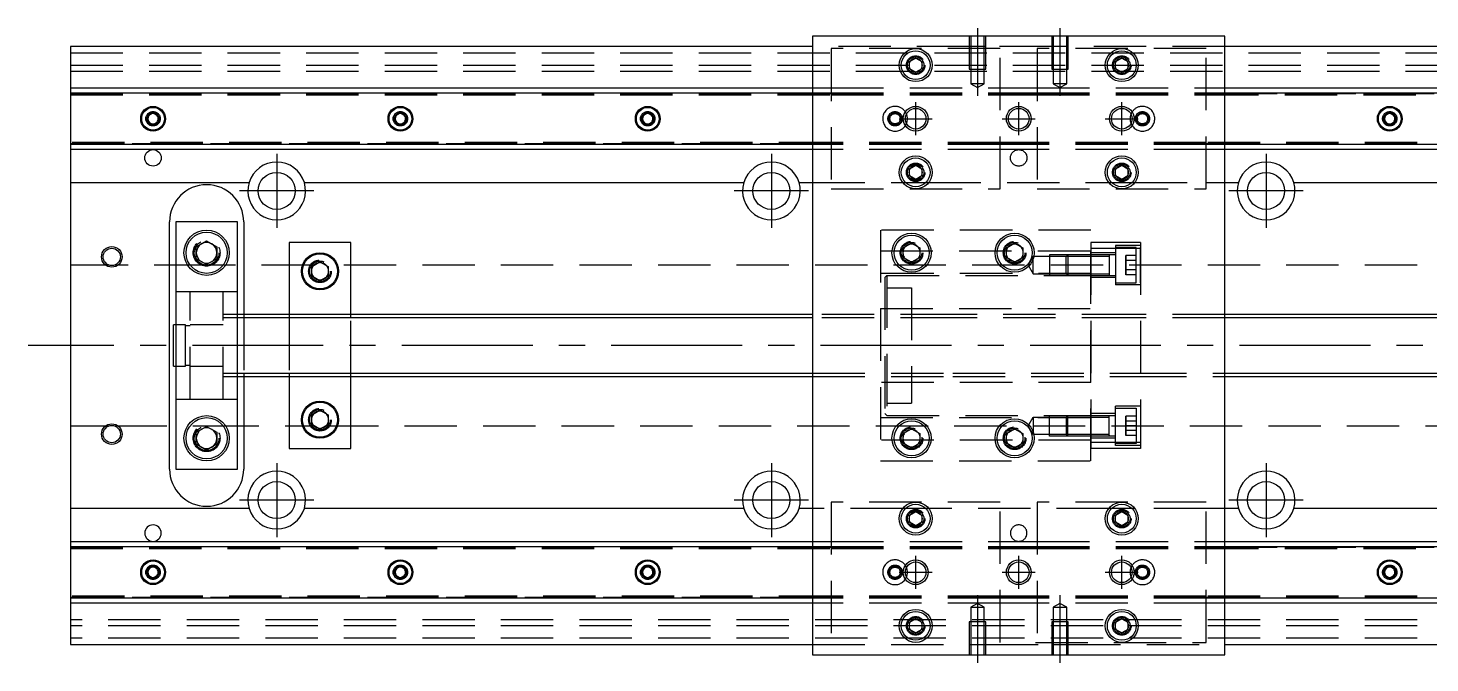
# Model space of a CAD drawing. Extents: x -10 to 665, y -290 to 77.
# Drawn here: x -10.3 to 329.8, y -77 to 77 of the extents above; entities that cross this region are included whole.
import ezdxf

# ---------------------------------------------------------------- set-up
doc = ezdxf.new("R2010")
doc.units = 0
doc.linetypes.add('CENTER', pattern=[50.8, 31.75, -6.35, 6.35, -6.35])
doc.linetypes.add('DASHED', pattern=[19.05, 12.7, -6.35])
doc.layers.get('0').update_dxf_attribs({"linetype": 'CONTINUOUS'})
doc.layers.add('CENTER', color=1, linetype='CENTER')

msp = doc.modelspace()

# ---------------------------------------------------------------- linework, layer by layer
at = {"color": 7, "linetype": 'CONTINUOUS'}
for p, q in [((180, 75), (180, -75)), ((280, 75), (180, 75)), ((280, -75), (280, 75)), ((180, 72.5), (0, 72.5)), ((0, 72.5), (0, 62.5)), ((460, 72.5), (280, 72.5)), ((203.5, 68.866026), (205, 69.73205)), ((203.5, 67.133974), (203.5, 68.866026)), ((205, 69.73205), (206.5, 68.866026)), ((206.5, 68.866026), (206.5, 67.133974)), ((253.5, 68.866026), (255, 69.73205)), ((253.5, 67.133974), (253.5, 68.866026)), ((255, 69.73205), (256.5, 68.866026)), ((256.5, 68.866026), (256.5, 67.133974)), ((205, 66.26795), (203.5, 67.133974)), ((206.5, 67.133974), (205, 66.26795)), ((255, 66.26795), (253.5, 67.133974)), ((256.5, 67.133974), (255, 66.26795)), ((0, 62.5), (180, 62.5)), ((0, 62.5), (0, 61.247728)), ((0, 61.247728), (180, 61.247728)), ((0, 61.247728), (0, 48.752272)), ((280, 62.5), (460, 62.5)), ((280, 61.247728), (460, 61.247728)), ((18.75, 55.721688), (20, 56.443376)), ((18.75, 54.278312), (18.75, 55.721688)), ((20, 56.443376), (21.25, 55.721688)), ((21.25, 55.721688), (21.25, 54.278312)), ((78.75, 55.721688), (80, 56.443376)), ((78.75, 54.278312), (78.75, 55.721688)), ((80, 56.443376), (81.25, 55.721688)), ((81.25, 55.721688), (81.25, 54.278312)), ((138.75, 55.721688), (140, 56.443376)), ((138.75, 54.278312), (138.75, 55.721688)), ((140, 56.443376), (141.25, 55.721688)), ((141.25, 55.721688), (141.25, 54.278312)), ((318.75, 55.721688), (320, 56.443376)), ((318.75, 54.278312), (318.75, 55.721688)), ((320, 56.443376), (321.25, 55.721688)), ((321.25, 55.721688), (321.25, 54.278312)), ((20, 53.556624), (18.75, 54.278312)), ((21.25, 54.278312), (20, 53.556624)), ((80, 53.556624), (78.75, 54.278312)), ((81.25, 54.278312), (80, 53.556624)), ((140, 53.556624), (138.75, 54.278312)), ((141.25, 54.278312), (140, 53.556624)), ((320, 53.556624), (318.75, 54.278312)), ((321.25, 54.278312), (320, 53.556624)), ((180, 48.752272), (0, 48.752272)), ((0, 48.752272), (0, 47.5)), ((460, 48.752272), (280, 48.752272)), ((180, 47.5), (0, 47.5)), ((0, 47.5), (0, 39.5)), ((460, 47.5), (280, 47.5)), ((203.5, 42.866026), (205, 43.73205)), ((203.5, 41.133974), (203.5, 42.866026)), ((205, 40.26795), (203.5, 41.133974)), ((205, 43.73205), (206.5, 42.866026)), ((206.5, 41.133974), (205, 40.26795)), ((206.5, 42.866026), (206.5, 41.133974)), ((253.5, 42.866026), (255, 43.73205)), ((253.5, 41.133974), (253.5, 42.866026)), ((255, 40.26795), (253.5, 41.133974)), ((255, 43.73205), (256.5, 42.866026)), ((256.5, 41.133974), (255, 40.26795)), ((256.5, 42.866026), (256.5, 41.133974)), ((0, 39.5), (43.291796, 39.5)), ((0, 39.5), (0, -39.5)), ((56.708204, 39.5), (163.291796, 39.5)), ((176.708204, 39.5), (180, 39.5)), ((280, 39.5), (283.291796, 39.5)), ((296.708204, 39.5), (403.291796, 39.5)), ((24, -30), (24, 30)), ((25.5, 30), (25.5, -30)), ((40.5, 30), (25.5, 30)), ((40.5, -30), (40.5, 30)), ((42, 30), (42, 7.5)), ((30.5, 23.943376), (33, 25.386752)), ((30.5, 21.056624), (30.5, 23.943376)), ((33, 25.386752), (35.5, 23.943376)), ((35.5, 23.943376), (35.5, 21.056624)), ((68, 25), (53, 25)), ((53, 25), (53, 7.5)), ((68, 7.5), (68, 25)), ((202, 23.6547), (204, 24.809402)), ((204, 24.809402), (206, 23.6547)), ((227, 23.6547), (229, 24.809402)), ((229, 24.809402), (231, 23.6547)), ((33, 19.613248), (30.5, 21.056624)), ((35.5, 21.056624), (33, 19.613248)), ((202, 21.3453), (202, 23.6547)), ((204, 20.190598), (202, 21.3453)), ((206, 21.3453), (204, 20.190598)), ((206, 23.6547), (206, 21.3453)), ((227, 21.3453), (227, 23.6547)), ((229, 20.190598), (227, 21.3453)), ((231, 21.3453), (229, 20.190598)), ((231, 23.6547), (231, 21.3453)), ((58.5, 19.1547), (60.5, 20.309402)), ((58.5, 16.8453), (58.5, 19.1547)), ((60.5, 20.309402), (62.5, 19.1547)), ((62.5, 19.1547), (62.5, 16.8453)), ((60.5, 15.690598), (58.5, 16.8453)), ((62.5, 16.8453), (60.5, 15.690598)), ((180, 7.5), (40.5, 7.5)), ((410, 7.5), (280, 7.5)), ((25, -5), (25, 5)), ((25.5, 5), (25, 5)), ((25, -5), (25.5, -5)), ((40.5, -7.5), (180, -7.5)), ((42, -7.5), (42, -30)), ((53, -7.5), (53, -25)), ((68, -25), (68, -7.5)), ((280, -7.5), (410, -7.5)), ((58.5, -16.8453), (60.5, -15.690598)), ((58.5, -19.1547), (58.5, -16.8453)), ((60.5, -15.690598), (62.5, -16.8453)), ((62.5, -16.8453), (62.5, -19.1547)), ((30.5, -21.056624), (33, -19.613248)), ((33, -19.613248), (35.5, -21.056624)), ((60.5, -20.309402), (58.5, -19.1547)), ((62.5, -19.1547), (60.5, -20.309402)), ((202, -21.3453), (204, -20.190598)), ((204, -20.190598), (206, -21.3453)), ((227, -21.3453), (229, -20.190598)), ((229, -20.190598), (231, -21.3453)), ((30.5, -23.943376), (30.5, -21.056624)), ((35.5, -21.056624), (35.5, -23.943376)), ((202, -23.6547), (202, -21.3453)), ((204, -24.809402), (202, -23.6547)), ((206, -23.6547), (204, -24.809402)), ((206, -21.3453), (206, -23.6547)), ((227, -23.6547), (227, -21.3453)), ((229, -24.809402), (227, -23.6547)), ((231, -23.6547), (229, -24.809402)), ((231, -21.3453), (231, -23.6547)), ((33, -25.386752), (30.5, -23.943376)), ((35.5, -23.943376), (33, -25.386752)), ((53, -25), (68, -25)), ((25.5, -30), (40.5, -30)), ((43.291796, -39.5), (0, -39.5)), ((0, -39.5), (0, -47.5)), ((163.291796, -39.5), (56.708204, -39.5)), ((180, -39.5), (176.708204, -39.5)), ((203.5, -41.133974), (205, -40.26795)), ((205, -40.26795), (206.5, -41.133974)), ((253.5, -41.133974), (255, -40.26795)), ((255, -40.26795), (256.5, -41.133974)), ((283.291796, -39.5), (280, -39.5)), ((403.291796, -39.5), (296.708204, -39.5)), ((203.5, -42.866026), (203.5, -41.133974)), ((205, -43.73205), (203.5, -42.866026)), ((206.5, -42.866026), (205, -43.73205)), ((206.5, -41.133974), (206.5, -42.866026)), ((253.5, -42.866026), (253.5, -41.133974)), ((255, -43.73205), (253.5, -42.866026)), ((256.5, -42.866026), (255, -43.73205)), ((256.5, -41.133974), (256.5, -42.866026)), ((0, -47.5), (180, -47.5)), ((0, -47.5), (0, -48.752272)), ((280, -47.5), (460, -47.5)), ((0, -48.752272), (180, -48.752272)), ((0, -48.752272), (0, -61.247728)), ((280, -48.752272), (460, -48.752272)), ((18.75, -54.278312), (20, -53.556624)), ((18.75, -55.721688), (18.75, -54.278312)), ((20, -53.556624), (21.25, -54.278312)), ((21.25, -54.278312), (21.25, -55.721688)), ((78.75, -54.278312), (80, -53.556624)), ((78.75, -55.721688), (78.75, -54.278312)), ((80, -53.556624), (81.25, -54.278312)), ((81.25, -54.278312), (81.25, -55.721688)), ((138.75, -54.278312), (140, -53.556624)), ((138.75, -55.721688), (138.75, -54.278312)), ((140, -53.556624), (141.25, -54.278312)), ((141.25, -54.278312), (141.25, -55.721688)), ((318.75, -54.278312), (320, -53.556624)), ((318.75, -55.721688), (318.75, -54.278312)), ((320, -53.556624), (321.25, -54.278312)), ((321.25, -54.278312), (321.25, -55.721688)), ((20, -56.443376), (18.75, -55.721688)), ((21.25, -55.721688), (20, -56.443376)), ((80, -56.443376), (78.75, -55.721688)), ((81.25, -55.721688), (80, -56.443376)), ((140, -56.443376), (138.75, -55.721688)), ((141.25, -55.721688), (140, -56.443376)), ((320, -56.443376), (318.75, -55.721688)), ((321.25, -55.721688), (320, -56.443376)), ((180, -61.247728), (0, -61.247728)), ((0, -61.247728), (0, -62.5)), ((180, -62.5), (0, -62.5)), ((0, -62.5), (0, -72.5)), ((460, -61.247728), (280, -61.247728)), ((460, -62.5), (280, -62.5)), ((203.5, -67.133974), (205, -66.26795)), ((203.5, -68.866026), (203.5, -67.133974)), ((205, -66.26795), (206.5, -67.133974)), ((206.5, -67.133974), (206.5, -68.866026)), ((253.5, -67.133974), (255, -66.26795)), ((253.5, -68.866026), (253.5, -67.133974)), ((255, -66.26795), (256.5, -67.133974)), ((256.5, -67.133974), (256.5, -68.866026)), ((205, -69.73205), (203.5, -68.866026)), ((206.5, -68.866026), (205, -69.73205)), ((255, -69.73205), (253.5, -68.866026)), ((256.5, -68.866026), (255, -69.73205)), ((0, -72.5), (180, -72.5)), ((280, -72.5), (460, -72.5)), ((180, -75), (280, -75))]:
    msp.add_line(p, q, dxfattribs=at)
at = {"color": 3, "linetype": 'DASHED'}
for p, q in [((218.000006, 75), (218.000006, 67)), ((218.35, 75), (218.35, 67)), ((221.65, 67), (221.65, 75)), ((221.999994, 67), (221.999994, 75)), ((238.000006, 75), (238.000006, 67)), ((238.35, 75), (238.35, 67)), ((241.65, 67), (241.65, 75)), ((241.999994, 67), (241.999994, 75)), ((218.000006, 72.5), (180, 72.5)), ((225.5, 72), (184.5, 72)), ((184.5, 72), (184.5, 38)), ((221.999994, 72.5), (218.000006, 72.5)), ((238.000006, 72.5), (221.999994, 72.5)), ((225.5, 38), (225.5, 72)), ((234.5, 72), (234.5, 38)), ((275.5, 72), (234.5, 72)), ((241.999994, 72.5), (238.000006, 72.5)), ((280, 72.5), (241.999994, 72.5)), ((275.5, 38), (275.5, 72)), ((0, 71), (460, 71)), ((206.973226, 68.326156), (207, 68)), ((256.973226, 68.326156), (257, 68)), ((0, 68), (460, 68)), ((0, 66.5), (460, 66.5)), ((218.000006, 67), (221.999994, 67)), ((218.35, 67), (218.35, 63.5)), ((221.65, 63.5), (221.65, 67)), ((238.000006, 67), (241.999994, 67)), ((238.35, 67), (238.35, 63.5)), ((241.65, 63.5), (241.65, 67)), ((180, 62.5), (184.5, 62.5)), ((180, 61.247728), (184.5, 61.247728)), ((184.5, 62.5), (225.5, 62.5)), ((184.5, 61.247728), (225.5, 61.247728)), ((221.65, 63.5), (218.35, 63.5)), ((218.35, 63.5), (220, 62.547372)), ((220, 62.547372), (221.65, 63.5)), ((225.5, 62.5), (234.5, 62.5)), ((225.5, 61.247728), (234.5, 61.247728)), ((234.5, 62.5), (275.5, 62.5)), ((234.5, 61.247728), (275.5, 61.247728)), ((241.65, 63.5), (238.35, 63.5)), ((238.35, 63.5), (240, 62.547372)), ((240, 62.547372), (241.65, 63.5)), ((275.5, 62.5), (280, 62.5)), ((275.5, 61.247728), (280, 61.247728)), ((0, 61.1147), (180, 61.1147)), ((0, 61.1), (184.5, 61.1)), ((0, 60.8), (184.5, 60.8)), ((180, 61.1147), (184.5, 61.1147)), ((184.5, 61.1147), (225.5, 61.1147)), ((184.5, 61.1), (225.5, 61.1)), ((184.5, 60.8), (225.5, 60.8)), ((225.5, 61.1147), (234.5, 61.1147)), ((225.5, 61.1), (234.5, 61.1)), ((225.5, 60.8), (234.5, 60.8)), ((234.5, 61.1147), (275.5, 61.1147)), ((234.5, 61.1), (275.5, 61.1)), ((234.5, 60.8), (275.5, 60.8)), ((275.5, 61.1147), (280, 61.1147)), ((275.5, 61.1), (460, 61.1)), ((275.5, 60.8), (460, 60.8)), ((280, 61.1147), (460, 61.1147)), ((21.477374, 55.25955), (21.5, 55)), ((81.477374, 55.25955), (81.5, 55)), ((138.5, 55), (138.52041, 55.24661)), ((318.5, 55), (318.52041, 55.24661)), ((184.5, 49.2), (0, 49.2)), ((184.5, 48.9), (0, 48.9)), ((180, 48.8853), (0, 48.8853)), ((184.5, 48.8853), (180, 48.8853)), ((184.5, 48.752272), (180, 48.752272)), ((225.5, 49.2), (184.5, 49.2)), ((225.5, 48.9), (184.5, 48.9)), ((225.5, 48.8853), (184.5, 48.8853)), ((225.5, 48.752272), (184.5, 48.752272)), ((234.5, 49.2), (225.5, 49.2)), ((234.5, 48.9), (225.5, 48.9)), ((234.5, 48.8853), (225.5, 48.8853)), ((234.5, 48.752272), (225.5, 48.752272)), ((275.5, 49.2), (234.5, 49.2)), ((275.5, 48.9), (234.5, 48.9)), ((275.5, 48.8853), (234.5, 48.8853)), ((275.5, 48.752272), (234.5, 48.752272)), ((460, 49.2), (275.5, 49.2)), ((460, 48.9), (275.5, 48.9)), ((280, 48.8853), (275.5, 48.8853)), ((280, 48.752272), (275.5, 48.752272)), ((460, 48.8853), (280, 48.8853)), ((184.5, 47.5), (180, 47.5)), ((225.5, 47.5), (184.5, 47.5)), ((234.5, 47.5), (225.5, 47.5)), ((275.5, 47.5), (234.5, 47.5)), ((280, 47.5), (275.5, 47.5)), ((203, 42), (203.030168, 42.346066)), ((256.973226, 42.326156), (257, 42)), ((180, 39.5), (201.877502, 39.5)), ((184.5, 38), (225.5, 38)), ((201.877502, 39.5), (202.55051, 39.5)), ((202.55051, 39.5), (207.44949, 39.5)), ((207.44949, 39.5), (208.122498, 39.5)), ((208.122498, 39.5), (251.877502, 39.5)), ((234.5, 38), (275.5, 38)), ((251.877502, 39.5), (252.55051, 39.5)), ((252.55051, 39.5), (257.44949, 39.5)), ((257.44949, 39.5), (258.122498, 39.5)), ((258.122498, 39.5), (275.5, 39.5)), ((275.5, 39.5), (280, 39.5)), ((196.5, 28), (196.5, -28)), ((247.5, 28), (196.5, 28)), ((247.5, -28), (247.5, 28)), ((247.5, 25), (247.5, -25)), ((259.5, 25), (247.5, 25)), ((253.5, 24.235572), (253.5, 14.735572)), ((259.5, 24.235572), (253.5, 24.235572)), ((259.5, 25), (259.5, -25)), ((30, 22.5), (30.020026, 22.846056)), ((196.5, 23), (247.5, 23)), ((201.5, 22.5), (201.512884, 22.753488)), ((226.5, 22.5), (226.52689, 22.865682)), ((233.500001, 21.585571), (232.287565, 19.485571)), ((239.4, 21.585571), (233.5, 21.585571)), ((233.500001, 17.385571), (233.500001, 21.585571)), ((242.4, 21.985565), (237.5, 21.985565)), ((237.5, 21.971141), (237.5, 16.985576)), ((242, 21.585571), (239.4, 21.585571)), ((241.9, 21.985571), (241.5, 21.585571)), ((241.5, 17.385571), (241.5, 21.585571)), ((241.9, 21.985571), (241.9, 16.985571)), ((251.9, 21.585571), (242, 21.585571)), ((253.5, 21.985565), (242.4, 21.985565)), ((259.5, 23.49468), (247.5, 23.49468)), ((253.5, 22.485571), (247.5, 22.485571)), ((251.9, 21.985571), (251.9, 16.985571)), ((258.5, 23.735571), (253.5, 23.735571)), ((256, 20.640272), (256, 21.794972)), ((256, 21.794972), (256, 20.640272)), ((258.5, 21.794972), (256, 21.794972)), ((258.5, 20.640272), (256, 20.640272)), ((256, 18.330872), (256, 20.640272)), ((256, 20.640272), (256, 18.330872)), ((258.5, 15.235572), (258.5, 23.735572)), ((259.5, 15.235571), (259.5, 23.735571)), ((9.359688, 19.5), (0, 19.5)), ((33, 19.5), (10.640312, 19.5)), ((59.030306, 19.5), (33, 19.5)), ((58, 18), (58.034018, 18.411016)), ((460, 19.5), (61.969694, 19.5)), ((247.5, 17.5), (196.5, 17.5)), ((232.287565, 19.485571), (233.500001, 17.385571)), ((233.500001, 17.385571), (239.4, 17.385571)), ((239.4, 17.385571), (242, 17.385571)), ((241.5, 17.385571), (241.9, 16.985571)), ((242, 17.385571), (251.9, 17.385571)), ((258.5, 18.330872), (256, 18.330872)), ((256, 17.17617), (256, 18.330872)), ((256, 18.330872), (256, 17.17617)), ((258.5, 17.17617), (256, 17.17617)), ((197.5, 16.5), (198, 17)), ((197.5, 16.5), (197.5, -16.5)), ((198, 17), (248, 17)), ((198, 17), (198, -17)), ((198, 14), (204, 14)), ((204, 14), (204, -14)), ((237.5, 16.985575), (242.4, 16.985575)), ((242.4, 16.985575), (253.5, 16.985575)), ((253.5, 16.485571), (247.5, 16.485571)), ((253.5, 15.235572), (258.5, 15.235572)), ((259.5, 14.735572), (253.5, 14.735572)), ((29, 13), (25.5, 13)), ((29, -13), (29, 13)), ((37, 13), (29, 13)), ((37, -13), (37, 13)), ((40.5, 13), (37, 13)), ((40.5, 7.5), (37, 7.5)), ((42, 7.5), (42, 6.75)), ((53, 7.5), (53, 6.75)), ((68, 6.75), (68, 7.5)), ((214, 7.5), (180, 7.5)), ((196.5, 9), (247.5, 9)), ((258, 7.5), (214, 7.5)), ((280, 7.5), (258, 7.5)), ((27.85, 5), (25.5, 5)), ((27.85, -5), (27.85, 5)), ((29, 4.8), (27.85, 4.8)), ((37, 5), (29, 5)), ((40.5, 6.75), (37, 6.75)), ((42, 6.75), (42, -6.75)), ((53, 6.75), (53, -6.75)), ((68, -6.75), (68, 6.75)), ((214, 6.75), (180, 6.75)), ((258, 6.75), (214, 6.75)), ((280, 6.75), (258, 6.75)), ((25.5, -5), (27.85, -5)), ((27.85, -4.8), (29, -4.8)), ((29, -5), (37, -5)), ((37, -6.75), (40.5, -6.75)), ((42, -6.75), (42, -7.5)), ((53, -6.75), (53, -7.5)), ((68, -7.5), (68, -6.75)), ((180, -6.75), (214, -6.75)), ((214, -6.75), (258, -6.75)), ((258, -6.75), (280, -6.75)), ((37, -7.5), (40.5, -7.5)), ((180, -7.5), (214, -7.5)), ((247.5, -9), (196.5, -9)), ((214, -7.5), (258, -7.5)), ((258, -7.5), (280, -7.5)), ((25.5, -13), (29, -13)), ((29, -13), (37, -13)), ((37, -13), (40.5, -13)), ((198, -17), (197.5, -16.5)), ((198, -14), (204, -14)), ((198, -17), (247.5, -17)), ((237.5, -21.985566), (237.5, -16.985575)), ((237.5, -16.985575), (242.4, -16.985575)), ((241.499979, -17.385571), (241.899979, -16.985571)), ((241.899979, -21.985571), (241.899979, -16.985571)), ((242.4, -16.985575), (253.5, -16.985575)), ((253.5, -16.485572), (247.5, -16.485572)), ((251.9, -21.985571), (251.9, -16.985571)), ((253.5, -24.235572), (253.5, -14.735572)), ((259.5, -14.735572), (253.5, -14.735572)), ((253.5, -15.235571), (258.5, -15.235571)), ((258.5, -15.235571), (258.5, -23.735571)), ((0, -19.5), (9.359688, -19.5)), ((10.640312, -19.5), (33, -19.5)), ((33, -19.5), (59.030306, -19.5)), ((58, -18), (58.034018, -17.588984)), ((61.969694, -19.5), (460, -19.5)), ((196.5, -17.5), (247.5, -17.5)), ((232.287565, -19.485571), (233.500001, -17.385571)), ((233.500001, -21.585571), (232.287565, -19.485571)), ((233.500001, -17.385571), (233.500001, -21.585571)), ((233.500001, -17.385571), (239.4, -17.385571)), ((239.4, -17.385571), (242, -17.385571)), ((241.499979, -17.385571), (241.499979, -21.585571)), ((242, -17.385571), (251.9, -17.385572)), ((256, -18.330872), (256, -17.17617)), ((256, -17.17617), (256, -18.330872)), ((258.5, -17.17617), (256, -17.17617)), ((258.5, -18.330872), (256, -18.330872)), ((256, -20.640272), (256, -18.330872)), ((256, -18.330872), (256, -20.640272)), ((258.5, -19.485571), (256, -19.485571)), ((30, -22.5), (30.020026, -22.153944)), ((247.5, -23), (196.5, -23)), ((206.483582, -22.213962), (206.5, -22.5)), ((231.483582, -22.213962), (231.5, -22.5)), ((239.4, -21.585571), (233.66115, -21.585571)), ((242.4, -21.985565), (237.5, -21.985565)), ((242, -21.585571), (239.4, -21.585571)), ((241.899979, -21.985571), (241.499979, -21.585571)), ((251.9, -21.585571), (242, -21.585571)), ((253.5, -21.985565), (242.4, -21.985565)), ((253.5, -22.485572), (247.5, -22.485572)), ((259.5, -23.49468), (247.5, -23.49468)), ((251.9, -21.728173), (251.9, -21.985571)), ((258.5, -23.735571), (253.5, -23.735571)), ((258.5, -20.640272), (256, -20.640272)), ((256, -21.794972), (256, -20.640272)), ((256, -20.640272), (256, -21.794972)), ((258.5, -21.794972), (256, -21.794972)), ((259.5, -25), (247.5, -25)), ((259.5, -24.235572), (253.5, -24.235572)), ((196.5, -28), (247.5, -28)), ((201.877502, -39.5), (180, -39.5)), ((225.5, -38), (184.5, -38)), ((184.5, -38), (184.5, -72)), ((202.55051, -39.5), (201.877502, -39.5)), ((207.44949, -39.5), (202.55051, -39.5)), ((208.122498, -39.5), (207.44949, -39.5)), ((251.877502, -39.5), (208.122498, -39.5)), ((225.5, -72), (225.5, -38)), ((275.5, -38), (234.5, -38)), ((234.5, -38), (234.5, -72)), ((252.55051, -39.5), (251.877502, -39.5)), ((257.44949, -39.5), (252.55051, -39.5)), ((258.122498, -39.5), (257.44949, -39.5)), ((275.5, -39.5), (258.122498, -39.5)), ((275.5, -72), (275.5, -38)), ((280, -39.5), (275.5, -39.5)), ((203, -42), (203.030168, -41.653934)), ((256.973226, -41.673844), (257, -42)), ((180, -47.5), (184.5, -47.5)), ((184.5, -47.5), (225.5, -47.5)), ((225.5, -47.5), (234.5, -47.5)), ((234.5, -47.5), (275.5, -47.5)), ((275.5, -47.5), (280, -47.5)), ((0, -48.8853), (180, -48.8853)), ((0, -48.9), (184.5, -48.9)), ((0, -49.2), (184.5, -49.2)), ((180, -48.752272), (184.5, -48.752272)), ((180, -48.8853), (184.5, -48.8853)), ((184.5, -48.752272), (225.5, -48.752272)), ((184.5, -48.8853), (225.5, -48.8853)), ((184.5, -48.9), (225.5, -48.9)), ((184.5, -49.2), (225.5, -49.2)), ((225.5, -48.752272), (234.5, -48.752272)), ((225.5, -48.8853), (234.5, -48.8853)), ((225.5, -48.9), (234.5, -48.9)), ((225.5, -49.2), (234.5, -49.2)), ((234.5, -48.752272), (275.5, -48.752272)), ((234.5, -48.8853), (275.5, -48.8853)), ((234.5, -48.9), (275.5, -48.9)), ((234.5, -49.2), (275.5, -49.2)), ((275.5, -48.752272), (280, -48.752272)), ((275.5, -48.8853), (280, -48.8853)), ((275.5, -48.9), (460, -48.9)), ((275.5, -49.2), (460, -49.2)), ((280, -48.8853), (460, -48.8853)), ((21.477374, -54.74045), (21.5, -55)), ((78.5, -55), (78.52041, -54.75339)), ((138.5, -55), (138.52041, -54.75339)), ((321.477374, -54.74045), (321.5, -55)), ((184.5, -60.8), (0, -60.8)), ((184.5, -61.1), (0, -61.1)), ((180, -61.1147), (0, -61.1147)), ((184.5, -61.1147), (180, -61.1147)), ((225.5, -60.8), (184.5, -60.8)), ((225.5, -61.1), (184.5, -61.1)), ((225.5, -61.1147), (184.5, -61.1147)), ((234.5, -60.8), (225.5, -60.8)), ((234.5, -61.1), (225.5, -61.1)), ((234.5, -61.1147), (225.5, -61.1147)), ((275.5, -60.8), (234.5, -60.8)), ((275.5, -61.1), (234.5, -61.1)), ((275.5, -61.1147), (234.5, -61.1147)), ((460, -60.8), (275.5, -60.8)), ((460, -61.1), (275.5, -61.1)), ((280, -61.1147), (275.5, -61.1147)), ((460, -61.1147), (280, -61.1147)), ((184.5, -61.247728), (180, -61.247728)), ((184.5, -62.5), (180, -62.5)), ((225.5, -61.247728), (184.5, -61.247728)), ((225.5, -62.5), (184.5, -62.5)), ((220, -62.547372), (218.35, -63.5)), ((218.35, -63.5), (220, -63.5)), ((218.35, -63.5), (218.35, -67)), ((221.65, -63.5), (220, -62.547372)), ((220, -63.5), (221.65, -63.5)), ((221.65, -67), (221.65, -63.5)), ((234.5, -61.247728), (225.5, -61.247728)), ((234.5, -62.5), (225.5, -62.5)), ((275.5, -61.247728), (234.5, -61.247728)), ((275.5, -62.5), (234.5, -62.5)), ((240, -62.547372), (238.35, -63.5)), ((238.35, -63.5), (240, -63.5)), ((238.35, -63.5), (238.35, -67)), ((241.65, -63.5), (240, -62.547372)), ((240, -63.5), (241.65, -63.5)), ((241.65, -67), (241.65, -63.5)), ((280, -61.247728), (275.5, -61.247728)), ((280, -62.5), (275.5, -62.5)), ((460, -66.5), (0, -66.5)), ((460, -68), (0, -68)), ((206.973226, -67.673844), (207, -68)), ((221.999994, -67), (218.000006, -67)), ((218.000006, -67), (218.000006, -75)), ((218.35, -67), (218.35, -75)), ((221.65, -75), (221.65, -67)), ((221.999994, -75), (221.999994, -67)), ((241.999994, -67), (238.000006, -67)), ((238.000006, -67), (238.000006, -75)), ((238.35, -67), (238.35, -75)), ((241.65, -75), (241.65, -67)), ((241.999994, -75), (241.999994, -67)), ((256.973226, -67.673844), (257, -68)), ((460, -71), (0, -71)), ((180, -72.5), (218.000006, -72.5)), ((218.000006, -72.5), (221.999994, -72.5)), ((221.999994, -72.5), (238.000006, -72.5)), ((234.040523, -72), (275.5, -72)), ((238.000006, -72.5), (241.999994, -72.5)), ((241.999994, -72.5), (280, -72.5))]:
    msp.add_line(p, q, dxfattribs=at)
at = {"color": 3, "linetype": 'CONTINUOUS'}
for p, q in [((180, 6.75), (40.5, 6.75)), ((410, 6.75), (280, 6.75)), ((40.5, -6.75), (180, -6.75)), ((280, -6.75), (410, -6.75))]:
    msp.add_line(p, q, dxfattribs=at)
at = {"color": 7, "linetype": 'CONTINUOUS'}
for centre, radius in [((205, 68), 4), ((205, 68), 3.5), ((255, 68), 4), ((255, 68), 3.5), ((20, 55), 3), ((80, 55), 3), ((140, 55), 3), ((230, 55), 3), ((320, 55), 3), ((20, 55), 2.75), ((80, 55), 2.75), ((140, 55), 2.75), ((205, 55), 2.5), ((230, 55), 2.5), ((255, 55), 2.5), ((320, 55), 2.75), ((20, 45.5), 2), ((205, 42), 4), ((205, 42), 3.5), ((255, 42), 4), ((255, 42), 3.5), ((50, 37.5), 4.5), ((170, 37.5), 4.5), ((290, 37.5), 4.5), ((33, 22.5), 5.5), ((33, 22.5), 5), ((204, 22.5), 4.75), ((229, 22.5), 4.75), ((204, 22.5), 4.25), ((229, 22.5), 4.25), ((10, 21.5), 2.1), ((60.5, 18), 4.5), ((60.5, 18), 4.25), ((60.5, -18), 4.5), ((33, -22.5), 5.5), ((60.5, -18), 4.25), ((10, -21.5), 2.1), ((33, -22.5), 5), ((204, -22.5), 4.75), ((204, -22.5), 4.25), ((229, -22.5), 4.75), ((229, -22.5), 4.25), ((50, -37.5), 4.5), ((170, -37.5), 4.5), ((290, -37.5), 4.5), ((205, -42), 4), ((205, -42), 3.5), ((255, -42), 4), ((255, -42), 3.5), ((20, -55), 3), ((20, -55), 2.75), ((80, -55), 3), ((80, -55), 2.75), ((140, -55), 3), ((140, -55), 2.75), ((205, -55), 2.5), ((230, -55), 3), ((230, -55), 2.5), ((255, -55), 2.5), ((320, -55), 3), ((320, -55), 2.75), ((205, -68), 4), ((205, -68), 3.5), ((255, -68), 4), ((255, -68), 3.5)]:
    msp.add_circle(centre, radius, dxfattribs=at)
at = {"color": 3, "linetype": 'DASHED'}
for centre, radius in [((205, 68), 2.25), ((205, 68), 2), ((255, 68), 2.25), ((255, 68), 2), ((20, 55), 1.75), ((20, 55), 1.5), ((80, 55), 1.75), ((80, 55), 1.5), ((140, 55), 1.75), ((140, 55), 1.5), ((200, 55), 1.75), ((200, 55), 1.5), ((200, 55), 1.25), ((260, 55), 1.75), ((260, 55), 1.5), ((260, 55), 1.25), ((320, 55), 1.75), ((320, 55), 1.5), ((205, 42), 2.25), ((230, 45.5), 2), ((255, 42), 2.25), ((205, 42), 2), ((255, 42), 2), ((33, 22.5), 3.25), ((33, 22.5), 3), ((204, 22.5), 2.75), ((204, 22.5), 2.5), ((229, 22.5), 2.75), ((229, 22.5), 2.5), ((60.5, 18), 2.75), ((60.5, 18), 2.5), ((60.5, -18), 2.75), ((60.5, -18), 2.5), ((33, -22.5), 3.25), ((33, -22.5), 3), ((204, -22.5), 2.75), ((204, -22.5), 2.5), ((229, -22.5), 2.75), ((229, -22.5), 2.5), ((205, -42), 2.25), ((205, -42), 2), ((255, -42), 2.25), ((255, -42), 2), ((20, -55), 1.75), ((20, -55), 1.5), ((80, -55), 1.75), ((80, -55), 1.5), ((140, -55), 1.75), ((140, -55), 1.5), ((200, -55), 1.75), ((200, -55), 1.5), ((200, -55), 1.25), ((260, -55), 1.75), ((260, -55), 1.5), ((260, -55), 1.25), ((320, -55), 1.75), ((320, -55), 1.5), ((205, -68), 2.25), ((205, -68), 2), ((255, -68), 2.25), ((255, -68), 2)]:
    msp.add_circle(centre, radius, dxfattribs=at)
at = {"color": 3, "linetype": 'CONTINUOUS'}
for centre, radius in [((205, 55), 3), ((255, 55), 3), ((10, 21.5), 2.5), ((10, -21.5), 2.5), ((205, -55), 3), ((255, -55), 3)]:
    msp.add_circle(centre, radius, dxfattribs=at)
at = {"color": 7, "linetype": 'CONTINUOUS'}
for centre, radius, start, end in [((205, 68), 1.65, 155.380023, 180), ((205, 68), 1.65, 144.619977, 155.380023), ((205, 68), 1.65, 95.380023, 144.619977), ((205, 68), 1.65, 84.619977, 95.380023), ((205, 68), 1.65, 35.380023, 84.619977), ((205, 68), 1.65, 24.619977, 35.380023), ((205, 68), 1.65, 335.380023, 24.619977), ((255, 68), 1.65, 155.380023, 180), ((255, 68), 1.65, 144.619977, 155.380023), ((255, 68), 1.65, 95.380023, 144.619977), ((255, 68), 1.65, 84.619977, 95.380023), ((255, 68), 1.65, 35.380023, 84.619977), ((255, 68), 1.65, 24.619977, 35.380023), ((255, 68), 1.65, 335.380023, 24.619977), ((205, 68), 1.65, 180, 204.619977), ((205, 68), 1.65, 204.619977, 215.380023), ((205, 68), 1.65, 215.380023, 264.619977), ((205, 68), 1.65, 264.619977, 275.380023), ((205, 68), 1.65, 275.380023, 324.619977), ((205, 68), 1.65, 324.619977, 335.380023), ((255, 68), 1.65, 180, 204.619977), ((255, 68), 1.65, 204.619977, 215.380023), ((255, 68), 1.65, 215.380023, 264.619977), ((255, 68), 1.65, 264.619977, 275.380023), ((255, 68), 1.65, 275.380023, 324.619977), ((255, 68), 1.65, 324.619977, 335.380023), ((20, 55), 1.25, 120, 180), ((20, 55), 1.25, 180, 240), ((20, 55), 1.25, 60, 120), ((20, 55), 1.25, 0, 60), ((20, 55), 1.25, 300, 0), ((80, 55), 1.25, 120, 180), ((80, 55), 1.25, 180, 240), ((80, 55), 1.25, 60, 120), ((80, 55), 1.25, 0, 60), ((80, 55), 1.25, 300, 0), ((140, 55), 1.25, 120, 180), ((140, 55), 1.25, 180, 240), ((140, 55), 1.25, 60, 120), ((140, 55), 1.25, 0, 60), ((140, 55), 1.25, 300, 0), ((320, 55), 1.25, 120, 180), ((320, 55), 1.25, 180, 240), ((320, 55), 1.25, 60, 120), ((320, 55), 1.25, 0, 60), ((320, 55), 1.25, 300, 0), ((20, 55), 1.25, 240, 300), ((80, 55), 1.25, 240, 300), ((140, 55), 1.25, 240, 300), ((320, 55), 1.25, 240, 300), ((50, 37.5), 7, 16.60155, 163.39845), ((170, 37.5), 7, 16.60155, 163.39845), ((290, 37.5), 7, 16.60155, 163.39845), ((205, 42), 1.65, 155.380023, 180), ((205, 42), 1.65, 180, 204.619977), ((205, 42), 1.65, 144.619977, 155.380023), ((205, 42), 1.65, 204.619977, 215.380023), ((205, 42), 1.65, 95.380023, 144.619977), ((205, 42), 1.65, 215.380023, 264.619977), ((205, 42), 1.65, 84.619977, 95.380023), ((205, 42), 1.65, 35.380023, 84.619977), ((205, 42), 1.65, 275.380023, 324.619977), ((205, 42), 1.65, 24.619977, 35.380023), ((205, 42), 1.65, 324.619977, 335.380023), ((205, 42), 1.65, 335.380023, 24.619977), ((255, 42), 1.65, 155.380023, 180), ((255, 42), 1.65, 180, 204.619977), ((255, 42), 1.65, 144.619977, 155.380023), ((255, 42), 1.65, 204.619977, 215.380023), ((255, 42), 1.65, 95.380023, 144.619977), ((255, 42), 1.65, 215.380023, 264.619977), ((255, 42), 1.65, 84.619977, 95.380023), ((255, 42), 1.65, 35.380023, 84.619977), ((255, 42), 1.65, 275.380023, 324.619977), ((255, 42), 1.65, 24.619977, 35.380023), ((255, 42), 1.65, 324.619977, 335.380023), ((255, 42), 1.65, 335.380023, 24.619977), ((33, 30), 9, 90, 180), ((33, 30), 9, 0, 90), ((50, 37.5), 7, 163.39845, 16.60155), ((170, 37.5), 7, 163.39845, 16.60155), ((205, 42), 1.65, 264.619977, 275.380023), ((255, 42), 1.65, 264.619977, 275.380023), ((290, 37.5), 7, 163.39845, 16.60155), ((33, 22.5), 2.5, 120, 180), ((33, 22.5), 2.5, 60, 120), ((33, 22.5), 2.5, 0, 60), ((204, 22.5), 2.1, 137.75279, 162.24721), ((204, 22.5), 2.1, 102.24721, 137.75279), ((204, 22.5), 2.1, 77.75279, 102.24721), ((204, 22.5), 2.1, 42.24721, 77.75279), ((204, 22.5), 2.1, 17.75279, 42.24721), ((229, 22.5), 2.1, 137.75279, 162.24721), ((229, 22.5), 2.1, 102.24721, 137.75279), ((229, 22.5), 2.1, 77.75279, 102.24721), ((229, 22.5), 2.1, 42.24721, 77.75279), ((229, 22.5), 2.1, 17.75279, 42.24721), ((33, 22.5), 2.5, 180, 240), ((33, 22.5), 2.5, 300, 0), ((204, 22.5), 2.1, 162.24721, 180), ((204, 22.5), 2.1, 180, 197.75279), ((204, 22.5), 2.1, 197.75279, 222.24721), ((204, 22.5), 2.1, 222.24721, 257.75279), ((204, 22.5), 2.1, 257.75279, 282.24721), ((204, 22.5), 2.1, 282.24721, 317.75279), ((204, 22.5), 2.1, 317.75279, 342.24721), ((204, 22.5), 2.1, 342.24721, 17.75279), ((229, 22.5), 2.1, 162.24721, 180), ((229, 22.5), 2.1, 180, 197.75279), ((229, 22.5), 2.1, 197.75279, 222.24721), ((229, 22.5), 2.1, 222.24721, 257.75279), ((229, 22.5), 2.1, 257.75279, 282.24721), ((229, 22.5), 2.1, 282.24721, 317.75279), ((229, 22.5), 2.1, 317.75279, 342.24721), ((229, 22.5), 2.1, 342.24721, 17.75279), ((33, 22.5), 2.5, 240, 300), ((60.5, 18), 2.1, 162.24721, 180), ((60.5, 18), 2.1, 180, 197.75279), ((60.5, 18), 2.1, 137.75279, 162.24721), ((60.5, 18), 2.1, 197.75279, 222.24721), ((60.5, 18), 2.1, 102.24721, 137.75279), ((60.5, 18), 2.1, 77.75279, 102.24721), ((60.5, 18), 2.1, 42.24721, 77.75279), ((60.5, 18), 2.1, 17.75279, 42.24721), ((60.5, 18), 2.1, 317.75279, 342.24721), ((60.5, 18), 2.1, 342.24721, 17.75279), ((60.5, 18), 2.1, 222.24721, 257.75279), ((60.5, 18), 2.1, 257.75279, 282.24721), ((60.5, 18), 2.1, 282.24721, 317.75279), ((60.5, -18), 2.1, 137.75279, 162.24721), ((60.5, -18), 2.1, 102.24721, 137.75279), ((60.5, -18), 2.1, 77.75279, 102.24721), ((60.5, -18), 2.1, 42.24721, 77.75279), ((60.5, -18), 2.1, 17.75279, 42.24721), ((33, -22.5), 2.5, 120, 180), ((33, -22.5), 2.5, 60, 120), ((33, -22.5), 2.5, 0, 60), ((60.5, -18), 2.1, 162.24721, 180), ((60.5, -18), 2.1, 180, 197.75279), ((60.5, -18), 2.1, 197.75279, 222.24721), ((60.5, -18), 2.1, 222.24721, 257.75279), ((60.5, -18), 2.1, 257.75279, 282.24721), ((60.5, -18), 2.1, 282.24721, 317.75279), ((60.5, -18), 2.1, 317.75279, 342.24721), ((60.5, -18), 2.1, 342.24721, 17.75279), ((204, -22.5), 2.1, 77.75279, 102.24721), ((229, -22.5), 2.1, 77.75279, 102.24721), ((33, -22.5), 2.5, 180, 240), ((33, -22.5), 2.5, 300, 0), ((204, -22.5), 2.1, 162.24721, 180), ((204, -22.5), 2.1, 180, 197.75279), ((204, -22.5), 2.1, 137.75279, 162.24721), ((204, -22.5), 2.1, 197.75279, 222.24721), ((204, -22.5), 2.1, 102.24721, 137.75279), ((204, -22.5), 2.1, 42.24721, 77.75279), ((204, -22.5), 2.1, 17.75279, 42.24721), ((204, -22.5), 2.1, 317.75279, 342.24721), ((204, -22.5), 2.1, 342.24721, 17.75279), ((229, -22.5), 2.1, 162.24721, 180), ((229, -22.5), 2.1, 180, 197.75279), ((229, -22.5), 2.1, 137.75279, 162.24721), ((229, -22.5), 2.1, 197.75279, 222.24721), ((229, -22.5), 2.1, 102.24721, 137.75279), ((229, -22.5), 2.1, 42.24721, 77.75279), ((229, -22.5), 2.1, 17.75279, 42.24721), ((229, -22.5), 2.1, 317.75279, 342.24721), ((229, -22.5), 2.1, 342.24721, 17.75279), ((33, -22.5), 2.5, 240, 300), ((204, -22.5), 2.1, 222.24721, 257.75279), ((204, -22.5), 2.1, 257.75279, 282.24721), ((204, -22.5), 2.1, 282.24721, 317.75279), ((229, -22.5), 2.1, 222.24721, 257.75279), ((229, -22.5), 2.1, 257.75279, 282.24721), ((229, -22.5), 2.1, 282.24721, 317.75279), ((33, -30), 9, 180, 270), ((33, -30), 9, 270, 0), ((50, -37.5), 7, 343.39845, 196.60155), ((170, -37.5), 7, 343.39845, 196.60155), ((290, -37.5), 7, 343.39845, 196.60155), ((50, -37.5), 7, 196.60155, 343.39845), ((170, -37.5), 7, 196.60155, 343.39845), ((205, -42), 1.65, 95.380023, 144.619977), ((205, -42), 1.65, 84.619977, 95.380023), ((205, -42), 1.65, 35.380023, 84.619977), ((255, -42), 1.65, 95.380023, 144.619977), ((255, -42), 1.65, 84.619977, 95.380023), ((255, -42), 1.65, 35.380023, 84.619977), ((290, -37.5), 7, 196.60155, 343.39845), ((20, -45.5), 2, 90, 270), ((20, -45.5), 2, 270, 90), ((205, -42), 1.65, 155.380023, 180), ((205, -42), 1.65, 180, 204.619977), ((205, -42), 1.65, 144.619977, 155.380023), ((205, -42), 1.65, 204.619977, 215.380023), ((205, -42), 1.65, 215.380023, 264.619977), ((205, -42), 1.65, 264.619977, 275.380023), ((205, -42), 1.65, 275.380023, 324.619977), ((205, -42), 1.65, 24.619977, 35.380023), ((205, -42), 1.65, 324.619977, 335.380023), ((205, -42), 1.65, 335.380023, 24.619977), ((255, -42), 1.65, 155.380023, 180), ((255, -42), 1.65, 180, 204.619977), ((255, -42), 1.65, 144.619977, 155.380023), ((255, -42), 1.65, 204.619977, 215.380023), ((255, -42), 1.65, 215.380023, 264.619977), ((255, -42), 1.65, 264.619977, 275.380023), ((255, -42), 1.65, 275.380023, 324.619977), ((255, -42), 1.65, 24.619977, 35.380023), ((255, -42), 1.65, 324.619977, 335.380023), ((255, -42), 1.65, 335.380023, 24.619977), ((20, -55), 1.25, 120, 180), ((20, -55), 1.25, 60, 120), ((20, -55), 1.25, 0, 60), ((80, -55), 1.25, 120, 180), ((80, -55), 1.25, 60, 120), ((80, -55), 1.25, 0, 60), ((140, -55), 1.25, 120, 180), ((140, -55), 1.25, 60, 120), ((140, -55), 1.25, 0, 60), ((320, -55), 1.25, 120, 180), ((320, -55), 1.25, 60, 120), ((320, -55), 1.25, 0, 60), ((20, -55), 1.25, 180, 240), ((20, -55), 1.25, 240, 300), ((20, -55), 1.25, 300, 0), ((80, -55), 1.25, 180, 240), ((80, -55), 1.25, 240, 300), ((80, -55), 1.25, 300, 0), ((140, -55), 1.25, 180, 240), ((140, -55), 1.25, 240, 300), ((140, -55), 1.25, 300, 0), ((320, -55), 1.25, 180, 240), ((320, -55), 1.25, 240, 300), ((320, -55), 1.25, 300, 0), ((205, -68), 1.65, 155.380023, 180), ((205, -68), 1.65, 180, 204.619977), ((205, -68), 1.65, 144.619977, 155.380023), ((205, -68), 1.65, 95.380023, 144.619977), ((205, -68), 1.65, 84.619977, 95.380023), ((205, -68), 1.65, 35.380023, 84.619977), ((205, -68), 1.65, 24.619977, 35.380023), ((205, -68), 1.65, 335.380023, 24.619977), ((255, -68), 1.65, 155.380023, 180), ((255, -68), 1.65, 180, 204.619977), ((255, -68), 1.65, 144.619977, 155.380023), ((255, -68), 1.65, 95.380023, 144.619977), ((255, -68), 1.65, 84.619977, 95.380023), ((255, -68), 1.65, 35.380023, 84.619977), ((255, -68), 1.65, 24.619977, 35.380023), ((255, -68), 1.65, 335.380023, 24.619977), ((205, -68), 1.65, 204.619977, 215.380023), ((205, -68), 1.65, 215.380023, 264.619977), ((205, -68), 1.65, 264.619977, 275.380023), ((205, -68), 1.65, 275.380023, 324.619977), ((205, -68), 1.65, 324.619977, 335.380023), ((255, -68), 1.65, 204.619977, 215.380023), ((255, -68), 1.65, 215.380023, 264.619977), ((255, -68), 1.65, 264.619977, 275.380023), ((255, -68), 1.65, 275.380023, 324.619977), ((255, -68), 1.65, 324.619977, 335.380023)]:
    msp.add_arc(centre, radius, start, end, dxfattribs=at)
at = {"color": 3, "linetype": 'DASHED'}
for centre, radius, start, end in [((200, 55), 3, 90, 326.44269), ((200, 55), 3, 33.55731, 90), ((260, 55), 3, 213.55731, 90), ((260, 55), 3, 90, 146.44269), ((200, 55), 3, 22.331645, 33.55731), ((200, 55), 3, 337.668355, 22.331645), ((260, 55), 3, 157.668355, 202.331645), ((260, 55), 3, 146.44269, 157.668355), ((200, 55), 3, 326.44269, 337.668355), ((260, 55), 3, 202.331645, 213.55731), ((230, -45.5), 2, 90, 270), ((230, -45.5), 2, 270, 90), ((200, -55), 3, 90, 326.44269), ((200, -55), 3, 33.55731, 90), ((200, -55), 3, 22.331645, 33.55731), ((200, -55), 3, 337.668355, 22.331645), ((260, -55), 3, 157.668355, 202.331645), ((260, -55), 3, 146.44269, 157.668355), ((260, -55), 3, 213.55731, 90), ((260, -55), 3, 90, 146.44269), ((200, -55), 3, 326.44269, 337.668355), ((260, -55), 3, 202.331645, 213.55731)]:
    msp.add_arc(centre, radius, start, end, dxfattribs=at)
at = {"layer": 'CENTER', "color": 1, "linetype": 'CENTER'}
for p, q in [((220, 77), (220, 60.547372)), ((240, 77), (240, 60.547372)), ((205, 51), (205, 59)), ((230, 51), (230, 59)), ((255, 51), (255, 59)), ((201, 55), (209, 55)), ((226, 55), (234, 55)), ((251, 55), (259, 55)), ((50, 46.5), (50, 28.5)), ((170, 46.5), (170, 28.5)), ((290, 46.5), (290, 28.5)), ((59, 37.5), (41, 37.5)), ((179, 37.5), (161, 37.5)), ((299, 37.5), (281, 37.5)), ((518.492256, 0), (-10.32213, 0)), ((50, -28.5), (50, -46.5)), ((170, -28.5), (170, -46.5)), ((290, -28.5), (290, -46.5)), ((59, -37.5), (41, -37.5)), ((179, -37.5), (161, -37.5)), ((299, -37.5), (281, -37.5)), ((205, -59), (205, -51)), ((230, -59), (230, -51)), ((255, -59), (255, -51)), ((201, -55), (209, -55)), ((226, -55), (234, -55)), ((251, -55), (259, -55)), ((220, -60.547372), (220, -77)), ((240, -60.547372), (240, -77))]:
    msp.add_line(p, q, dxfattribs=at)

doc.saveas('drawing.dxf')
